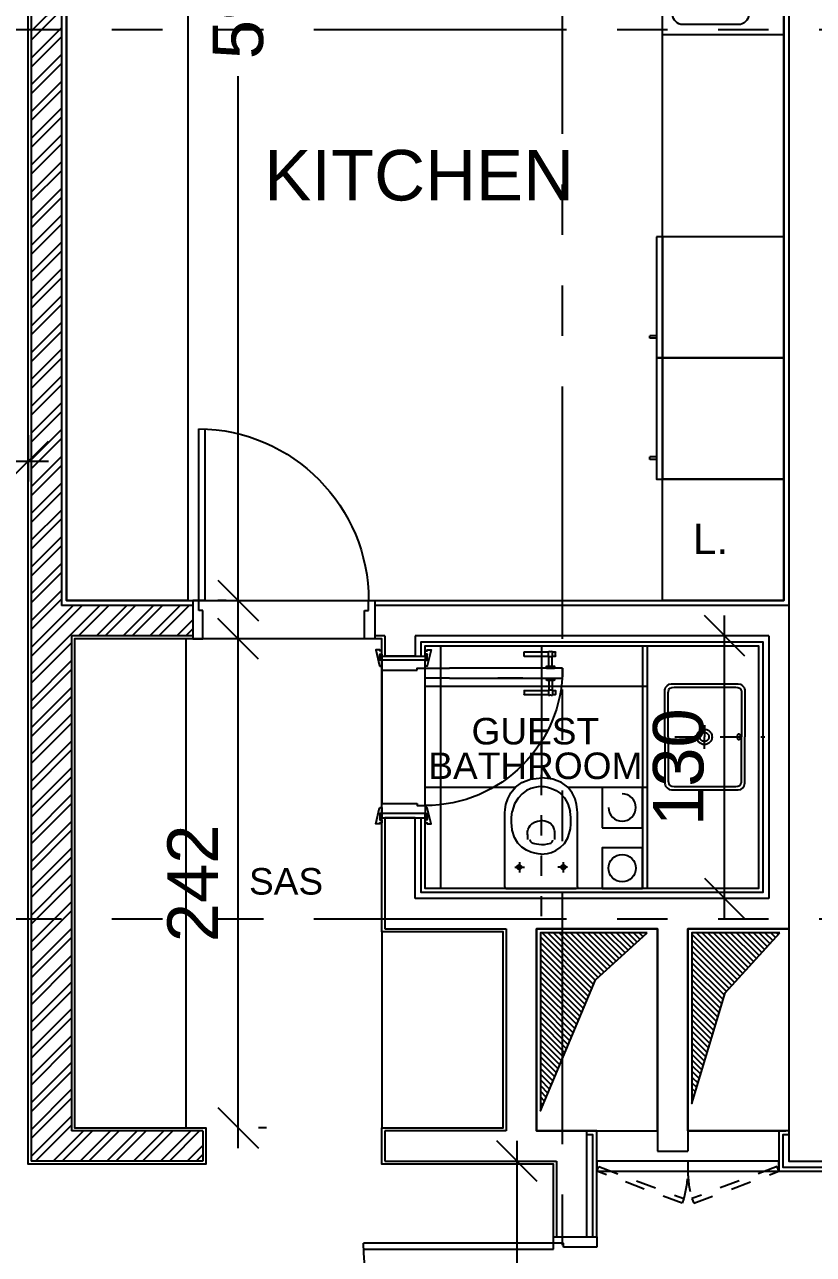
# Model space of a CAD drawing. Extents: x 453.8 to 514, y -2.6 to 70.8.
# Drawn here: x 471.53 to 475.44, y 11.19 to 17.27 of the extents above; entities that cross this region are included whole.
import ezdxf
from ezdxf.enums import TextEntityAlignment as Align

# ---------------------------------------------------------------- set-up
doc = ezdxf.new("R2010")
doc.units = 0
doc.header["$MEASUREMENT"] = 0
doc.header["$PDMODE"] = 35
doc.header["$PDSIZE"] = 0.3
for name, pattern in [('AXIS_100$0$A-AXIS$0$PHANTOM', [2.5, 1.25, -0.25, 0.25, -0.25, 0.25, -0.25]), ('CENTER', [2, 1.25, -0.25, 0.25, -0.25]), ('DASHDOTX2', [50.8, 25.4, -12.7, 0, -12.7]), ('HIDDEN2', [0.1875, 0.125, -0.0625])]:
    doc.linetypes.add(name, pattern=pattern)
doc.layers.get('0').update_dxf_attribs({"linetype": 'CONTINUOUS'})
doc.layers.get('DEFPOINTS').update_dxf_attribs({"linetype": 'CONTINUOUS'})
for name, color, linetype in [('A-ANNO-IDTAG', 7, 'CONTINUOUS'), ('A-AXIS-SANITARY', 10, 'DASHDOTX2'), ('A-closet', 252, 'CONTINUOUS'), ('a-dim', 3, 'CONTINUOUS'), ('A-Door', 1, 'CONTINUOUS'), ('A-DOORS', 1, 'CONTINUOUS'), ('A-FLOR-PFIX', 61, 'CONTINUOUS'), ('A-HATCH-WALL', 8, 'CONTINUOUS'), ('a-kitchen', 95, 'CONTINUOUS'), ('A-MECHANICAL', 255, 'CONTINUOUS'), ('A-NOMENCLATURE', 3, 'CONTINUOUS'), ('A-PLASTER', 8, 'CONTINUOUS'), ('A-PORTE', 1, 'CONTINUOUS'), ('A-PROJ-TIL-BATH', 8, 'CONTINUOUS'), ('A-proj-wood', 5, 'CONTINUOUS'), ('A-PROJECTION', 9, 'CONTINUOUS'), ('A-SANIT', 95, 'CONTINUOUS'), ('A-sect-marble', 1, 'CONTINUOUS'), ('A-SECT-TILE', 12, 'CONTINUOUS'), ('a-shaft', 251, 'CONTINUOUS'), ('a-text-red', 10, 'CONTINUOUS'), ('A-WALL', 4, 'CONTINUOUS'), ('AXIS_100$0$A-AXIS-100', 10, 'AXIS_100$0$A-AXIS$0$PHANTOM'), ('S-9-10TH$0$A-SHAFT 9-10TH', 8, 'CONTINUOUS'), ('S-9-10TH$0$A-STR 9-10TH', 2, 'CONTINUOUS')]:
    doc.layers.add(name, color=color, linetype=linetype)
doc.styles.add('A100-STEXT', font='ARIAL.TTF', dxfattribs={"height": 0.25})
doc.styles.add('BLOCK', font='ARIAL.TTF', dxfattribs={"width": 0.8, "height": 0.25})
doc.dimstyles.new('A100-DIM', dxfattribs={"dimtxt": 0.25, "dimasz": 0.2, "dimexe": 0.1, "dimexo": 0.3, "dimgap": 0.1, "dimtad": 1, "dimlfac": 100, "dimdsep": 46, "dimtxsty": 'A100-STEXT', "dimblk1": 'OBLIQUE', "dimblk2": 'OBLIQUE', "dimsah": 1, "dimcen": -0.05, "dimdle": 0.1, "dimclrd": 15, "dimclre": 15, "dimclrt": 256, "dimadec": 0, "dimazin": 0, "dimtfac": 0.28, "dimtix": 1, "dimtmove": 2, "dimatfit": 3, "dimldrblk": 'OBLIQUE', "dimfxl": 0, "dimtolj": 1, "dimarcsym": 0})
pattern_1 = [(315, (463.73762, -5e-11), (0.014142136, 0.014142136), [])]

# ---------------------------------------------------------------- blocks, each defined once
blk = doc.blocks.new('sink')
at = {"layer": 'a-kitchen'}
for p, q in [((0.325, -0.43), (0.325, -0.565)), ((0.17, -0.5), (0.395, -0.5))]:
    blk.add_line(p, q, dxfattribs=at)
blk.add_lwpolyline([(0.6, -1), (0.6, 0), (0, 0), (0, -1)], close=True, dxfattribs=at)
for points in [[(0.225, -0.05), (0.5, -0.05, -0.414214), (0.55, -0.1), (0.55, -0.3, -0.414214), (0.5, -0.35), (0.225, -0.35, -0.414214), (0.175, -0.3), (0.175, -0.1, -0.414214)], [(0.1342, -0.4799), (0.316, -0.4851, -0.89936), (0.316, -0.5149), (0.1342, -0.5201, -0.70892)], [(0.225, -0.95), (0.5, -0.95, 0.414214), (0.55, -0.9), (0.55, -0.7, 0.414214), (0.5, -0.65), (0.225, -0.65, 0.414214), (0.175, -0.7), (0.175, -0.9, 0.414214)]]:
    blk.add_lwpolyline(points, format="xyb", close=True, dxfattribs=at)
blk.add_lwpolyline([(0.255, -0.5165), (0.255, -0.55, 0.414214), (0.305, -0.6), (0.5, -0.6, 0.414214), (0.55, -0.55), (0.55, -0.45, 0.414214), (0.5, -0.4), (0.305, -0.4, 0.414214), (0.255, -0.45), (0.255, -0.4835, 62.569326)], format="xyb", dxfattribs=at)
for radius, start, end in [(0.03, 211.86593, 148.13407), (0.02, 229.21522, 130.78479)]:
    blk.add_arc((0.325, -0.5), radius, start, end, dxfattribs=at)
blk = doc.blocks.new('frigo')
at = {"layer": 'a-kitchen'}
for p, q in [((-0.6306, 0), (0, 0)), ((-0.6306, -0.6), (-0.6306, 0)), ((-0.6306, -0.6), (-0.6306, 0)), ((-0.5994, 0), (-0.5994, -0.6)), ((-0.5994, 0), (-0.5994, -0.6)), ((-0.6306, -0.0975), (-0.6632, -0.0975)), ((-0.6632, -0.0975), (-0.6632, -0.1102)), ((-0.6306, -0.0975), (-0.6632, -0.0975)), ((-0.6632, -0.0975), (-0.6632, -0.1102)), ((-0.6306, -0.1102), (-0.6632, -0.1102)), ((-0.6306, -0.1102), (-0.6632, -0.1102))]:
    blk.add_line(p, q, dxfattribs=at)
blk.add_lwpolyline([(-0.6306, -0.6), (-0.6306, 0), (0, 0), (0, -0.6)], close=True, dxfattribs=at)
blk = doc.blocks.new('P90E19D')
at = {"layer": 'A-PORTE'}
for p, q in [((0, 0), (0.05, 0)), ((0, -0.19), (0, 0)), ((0.05, 0), (0.05, -0.14)), ((0.9, 0), (0.85, 0)), ((0.85, 0), (0.85, -0.14)), ((0.9, -0.19), (0.9, 0)), ((0.03, -0.14), (0.03, -0.19)), ((0.05, -0.14), (0.03, -0.14)), ((0.85, -0.14), (0.87, -0.14)), ((0.87, -0.14), (0.87, -0.19)), ((0.03, -0.19), (0, -0.19)), ((0.06, -0.19), (0.02, -0.19)), ((0.03, -0.19), (0.03, -1.0399)), ((0.06, -1.0391), (0.06, -0.19)), ((0.87, -0.19), (0.9, -0.19))]:
    blk.add_line(p, q, dxfattribs=at)
blk.add_arc((0.02, -0.19), 0.85, 270.67408, 360, dxfattribs=at)
blk = doc.blocks.new('P100E21.5D')
at = {"layer": 'A-PORTE'}
for p, q in [((0.03, 0.215), (0.03, 1.155)), ((0.06, 1.155), (0.06, 0.215)), ((0.03, 0.215), (0, 0.215)), ((0, 0.215), (0, 0)), ((0.06, 0.215), (0.02, 0.215)), ((0.03, 0.165), (0.03, 0.215)), ((0.97, 0.215), (1, 0.215)), ((0.97, 0.165), (0.97, 0.215)), ((1, 0.215), (1, 0)), ((0.05, 0.165), (0.03, 0.165)), ((0.05, 0), (0.05, 0.165)), ((0.95, 0), (0.95, 0.165)), ((0.95, 0.165), (0.97, 0.165)), ((0, 0), (0.05, 0)), ((1, 0), (0.95, 0))]:
    blk.add_line(p, q, dxfattribs=at)
blk.add_arc((0.03, 0.215), 0.94, 0, 90, dxfattribs=at)
blk = doc.blocks.new('A$C3DEF75EA')
at = {"layer": 'A-DOORS'}
for p, q in [((-0.11, 0.68), (-0.06, 0.68)), ((-0.11, 0.56), (-0.11, 0.68)), ((-0.06, 0.68), (-0.06, 0.56)), ((-0.167, 0.63), (-0.193, 0.63)), ((-0.193, 0.625), (-0.193, 0.63)), ((-0.193, 0.61), (-0.193, 0.615)), ((-0.167, 0.61), (-0.193, 0.61)), ((-0.19, 0.63), (-0.19, 0.6445)), ((-0.19, 0.4905), (-0.19, 0.61)), ((-0.1705, 0.645), (-0.1895, 0.645)), ((-0.17, 0.63), (-0.17, 0.6445)), ((-0.17, 0.4905), (-0.17, 0.61)), ((-0.167, 0.6275), (-0.167, 0.63)), ((-0.12, 0.6275), (-0.167, 0.6275)), ((-0.167, 0.61), (-0.167, 0.6125)), ((-0.12, 0.6125), (-0.167, 0.6125)), ((-0.12, 0.602), (-0.12, 0.638)), ((-0.11, 0.64), (-0.118, 0.64)), ((-0.11, 0.6), (-0.11, 0.64)), ((-0.06, 0.64), (-0.052, 0.64)), ((-0.06, 0.6), (-0.06, 0.64)), ((-0.05, 0.602), (-0.05, 0.638)), ((-0.05, 0.6275), (-0.003, 0.6275)), ((-0.05, 0.6125), (-0.003, 0.6125)), ((-0.003, 0.63), (0.023, 0.63)), ((-0.003, 0.6275), (-0.003, 0.63)), ((-0.003, 0.61), (-0.003, 0.6125)), ((-0.003, 0.61), (0.023, 0.61)), ((0, 0.63), (0, 0.6445)), ((0, 0.4905), (0, 0.61)), ((0.0005, 0.645), (0.0195, 0.645)), ((0.02, 0.63), (0.02, 0.6445)), ((0.02, 0.4905), (0.02, 0.61)), ((0.023, 0.625), (0.023, 0.63)), ((0.023, 0.61), (0.023, 0.615)), ((-0.11, 0.6), (-0.118, 0.6)), ((-0.11, 0.12), (-0.11, 0.56)), ((-0.06, 0.6), (-0.052, 0.6)), ((-0.06, 0.56), (-0.06, 0.12)), ((-0.1705, 0.49), (-0.1895, 0.49)), ((0.0005, 0.49), (0.0195, 0.49)), ((-0.11, 0.483), (-0.11, 0.36)), ((-0.06, 0.483), (-0.06, 0.36)), ((-0.11, 0.12), (-0.11, 0)), ((-0.06, 0), (-0.06, 0.12)), ((-0.809, 0), (-0.781, 0.009)), ((-0.809, 0.009), (-0.781, 0)), ((0.009, 0), (-0.019, 0.009)), ((0.009, 0.009), (-0.019, 0)), ((-0.11, 0), (-0.06, 0)), ((-0.809, -0.215), (-0.781, -0.224)), ((-0.809, -0.224), (-0.781, -0.215)), ((0.009, -0.215), (-0.019, -0.224)), ((0.009, -0.224), (-0.019, -0.215))]:
    blk.add_line(p, q, dxfattribs=at)
at = {"layer": 'A-DOORS', "color": 8}
for p, q in [((-0.74, 0), (-0.06, 0)), ((-0.07, -0.215), (-0.73, -0.215))]:
    blk.add_line(p, q, dxfattribs=at)
at = {"layer": 'A-DOORS'}
for points in [[(-0.81, 0), (-0.825, 0), (-0.825, 0.01), (-0.83, 0.01), (-0.83, 0.03), (-0.7518, 0.0104, -0.381769), (-0.75, 0.0084), (-0.75, 0), (-0.78, 0), (-0.78, 0.01), (-0.81, 0.01), (-0.81, 0)], [(0.01, 0), (0.025, 0), (0.025, 0.01), (0.03, 0.01), (0.03, 0.03), (-0.0482, 0.0104, 0.381769), (-0.05, 0.0084), (-0.05, 0), (-0.02, 0), (-0.02, 0.01), (0.01, 0.01), (0.01, 0)], [(-0.81, -0.215), (-0.825, -0.215), (-0.825, -0.225), (-0.83, -0.225), (-0.83, -0.245), (-0.7518, -0.2254, 0.381769), (-0.75, -0.2234), (-0.75, -0.215), (-0.78, -0.215), (-0.78, -0.225), (-0.81, -0.225), (-0.81, -0.215)], [(0.01, -0.215), (0.025, -0.215), (0.025, -0.225), (0.03, -0.225), (0.03, -0.245), (-0.0482, -0.2254, -0.381769), (-0.05, -0.2234), (-0.05, -0.215), (-0.02, -0.215), (-0.02, -0.225), (0.01, -0.225), (0.01, -0.215)]]:
    blk.add_lwpolyline(points, format="xyb", dxfattribs=at)
for points in [[(-0.809, 0), (-0.781, 0), (-0.781, 0.009), (-0.809, 0.009)], [(0.009, 0), (-0.019, 0), (-0.019, 0.009), (0.009, 0.009)], [(-0.809, -0.215), (-0.781, -0.215), (-0.781, -0.224), (-0.809, -0.224)], [(0.009, -0.215), (-0.019, -0.215), (-0.019, -0.224), (0.009, -0.224)]]:
    blk.add_lwpolyline(points, close=True, dxfattribs=at)
for points in [[(-0.8, -0.215), (-0.8, 0), (-0.78, 0), (-0.78, -0.215), (-0.8, -0.215)], [(-0.73, -0.04), (-0.74, -0.04), (-0.74, 0), (-0.78, 0)], [(-0.78, 0), (-0.78, -0.215), (-0.73, -0.215), (-0.73, -0.04)], [(0, -0.215), (0, 0), (-0.02, 0), (-0.02, -0.215), (0, -0.215)], [(-0.07, -0.04), (-0.06, -0.04), (-0.06, 0), (-0.02, 0)], [(-0.02, 0), (-0.02, -0.215), (-0.07, -0.215), (-0.07, -0.04)]]:
    blk.add_lwpolyline(points, dxfattribs=at)
blk.add_arc((-0.0597, -0.0003), 0.6803, 90.02544, 179.97456, dxfattribs=at)
for centre, major_axis, start_param, end_param in [((-0.2006, 0.62), (0.00642, 0.00642), 4.914874, 6.080701), ((-0.1895, 0.6445), (-0.000354, 0.000354), -0.785398, 0.785398), ((-0.1705, 0.6445), (0.000354, 0.000354), 5.497787, 7.068583), ((-0.149, 0.62), (0.0138, 0.0138), 1.961403, 2.750986), ((-0.118, 0.638), (-0.00141, 0.00141), -0.785398, 0.785398), ((-0.052, 0.638), (0.00141, 0.00141), 5.497787, 7.068583), ((-0.021, 0.62), (0.0138, 0.0138), 5.102996, 5.892578), ((0.0005, 0.6445), (-0.000354, 0.000354), -0.785398, 0.785398), ((0.0195, 0.6445), (0.000354, 0.000354), 5.497787, 7.068583), ((0.0306, 0.62), (0.00642, 0.00642), 1.773281, 2.939108), ((-0.118, 0.602), (0.00141, 0.00141), 2.356194, 3.926991), ((-0.052, 0.602), (-0.00141, 0.00141), 2.356194, 3.926991), ((-0.1895, 0.4905), (0.000354, 0.000354), 2.356194, 3.926991), ((-0.1705, 0.4905), (-0.000354, 0.000354), 2.356194, 3.926991), ((0.0005, 0.4905), (0.000354, 0.000354), 2.356194, 3.926991), ((0.0195, 0.4905), (-0.000354, 0.000354), 2.356194, 3.926991)]:
    blk.add_ellipse(centre, major_axis=major_axis, ratio=1, start_param=start_param, end_param=end_param, dxfattribs=at)
blk = doc.blocks.new('A$C4412624D')
for points in [[(-363.316505, 205.931824, 0), (-369.377186, 205.812927, 0), (-385.619804, 204.401184, 0), (-409.135235, 200.113983, 0), (-437.014357, 191.368836, 0), (-466.348038, 176.583069, 0), (-494.227158, 154.174194, 0), (-517.742592, 122.559601, 0), (-533.985207, 80.156738, 0), (-540.045876, 25.382996, 0)], [(-7.305237, 205.931824, 0), (-19.51413, 205.931824, 0), (-52.233948, 205.931824, 0), (-99.604431, 205.931824, 0), (-155.76532, 205.931824, 0), (-214.856354, 205.931793, 0), (-271.017242, 205.931793, 0), (-318.387726, 205.931793, 0), (-351.107536, 205.931763, 0), (-363.316406, 205.931763, 0)], [(-7.305237, 205.931824, 0), (-7.054718, 205.891724, 0), (-6.383331, 205.746399, 0), (-5.411285, 205.458283, 0), (-4.258881, 204.989777, 0), (-3.046356, 204.303314, 0), (-1.893951, 203.361298, 0), (-0.921936, 202.126221, 0), (-0.250519, 200.560455, 0), (0, 198.626465, 0)], [(-0.000031, 198.626618, 0), (-0.000031, 186.942688, 0), (-0.000031, 155.629791, 0), (-0.000031, 110.296204, 0), (-0.000031, 56.550171, 0), (0, 0, 0), (0, -53.746025, 0), (0, -99.079628, 0), (0.000031, -130.392528, 0), (0.000031, -142.076446, 0)], [(-497.934326, 27.701111, 0), (-497.803253, 31.697464, 0), (-496.723526, 42.562134, 0), (-493.665352, 58.608521, 0), (-487.598946, 78.150055, 0), (-477.494526, 99.500153, 0), (-462.322313, 120.972229, 0), (-441.052518, 140.879669, 0), (-412.655359, 157.53595, 0), (-376.101051, 169.254425, 0)], [(-283.871368, 169.254578, 0), (-285.531082, 169.495087, 0), (-290.24971, 170.096344, 0), (-297.636414, 170.87796, 0), (-307.300392, 171.659577, 0), (-318.850838, 172.260834, 0), (-331.896935, 172.501343, 0), (-346.047874, 172.200714, 0), (-360.912849, 171.17862, 0), (-376.101044, 169.254608, 0)], [(-167.899292, 27.713638, 0), (-167.94632, 31.783478, 0), (-168.779755, 42.831787, 0), (-171.43811, 59.116745, 0), (-176.960022, 78.896546, 0), (-186.383972, 100.429382, 0), (-200.748535, 121.973389, 0), (-221.092255, 141.786835, 0), (-248.453674, 158.127808, 0), (-283.871368, 169.254547, 0)], [(-128.633087, 134.554077, 0), (-126.879395, 134.554077, 0), (-122.179504, 134.554077, 0), (-115.375183, 134.554077, 0), (-107.308197, 134.554077, 0), (-98.820343, 134.554108, 0), (-90.753357, 134.554108, 0), (-83.949036, 134.554108, 0), (-79.249146, 134.554138, 0), (-77.495453, 134.554138, 0)], [(-93.019531, 135.467438, 0), (-93.196075, 137.437134, 0), (-93.705109, 139.291046, 0), (-94.515656, 140.998169, 0), (-95.596771, 142.527588, 0), (-96.917511, 143.848328, 0), (-98.446899, 144.929444, 0), (-100.154022, 145.740021, 0), (-102.007935, 146.249054, 0), (-103.977631, 146.425629, 0), (-103.977631, 146.425537, 0), (-105.947327, 146.248993, 0), (-107.801239, 145.73996, 0), (-109.508362, 144.929413, 0), (-111.03775, 143.848328, 0), (-112.358459, 142.527588, 0), (-113.439575, 140.99823, 0), (-114.250092, 139.291107, 0), (-114.759094, 137.437256, 0), (-114.935638, 135.46759, 0), (-114.93573, 135.467438, 0), (-114.759186, 133.497742, 0), (-114.250153, 131.643829, 0), (-113.439606, 129.936707, 0), (-112.35849, 128.407288, 0), (-111.03775, 127.086548, 0), (-109.508362, 126.005432, 0), (-107.801239, 125.194855, 0), (-105.947327, 124.685822, 0), (-103.977631, 124.509247, 0), (-103.977631, 124.509339, 0), (-102.007935, 124.685883, 0), (-100.154022, 125.194916, 0), (-98.446899, 126.005463, 0), (-96.917511, 127.086548, 0), (-95.596802, 128.407288, 0), (-94.515686, 129.936646, 0), (-93.70517, 131.643768, 0), (-93.196167, 133.49762, 0), (-93.019623, 135.467285, 0)], [(-103.977631, 156.470307, 0), (-103.977631, 154.841889, 0), (-103.977631, 150.477722, 0), (-103.977631, 144.159454, 0), (-103.977631, 136.668732, 0), (-103.977661, 128.787171, 0), (-103.977661, 121.296448, 0), (-103.977661, 114.97818, 0), (-103.977692, 110.614014, 0), (-103.977692, 108.985626, 0)], [(-239.127029, 93.496338, 0), (-244.453003, 93.570557, 0), (-249.945557, 93.674713, 0), (-255.392944, 93.798554, 0), (-260.583328, 93.931671, 0), (-265.304947, 94.063751, 0), (-269.345993, 94.184479, 0), (-272.494675, 94.283508, 0), (-274.5392, 94.350495, 0), (-275.267776, 94.375122, 0), (-275.267746, 94.375122, 0), (-277.177994, 94.160919, 0), (-282.297455, 93.202637, 0), (-289.709213, 91.026795, 0), (-298.496338, 87.159912, 0), (-307.741928, 81.128479, 0), (-316.529068, 72.45903, 0), (-323.940826, 60.67807, 0), (-329.060295, 45.312103, 0), (-330.970551, 25.887634, 0)], [(-222.988953, 73.828949, 0), (-223.338638, 74.133179, 0), (-224.304276, 74.948532, 0), (-225.760712, 76.128952, 0), (-227.582809, 77.528443, 0), (-229.645447, 79.000946, 0), (-231.823486, 80.400421, 0), (-233.99176, 81.580872, 0), (-236.025146, 82.39621, 0), (-237.798523, 82.70047, 0)], [(-222.988953, 73.828949, 0), (-222.415253, 72.286972, 0), (-220.969742, 67.851441, 0), (-219.065781, 60.807938, 0), (-217.11673, 51.442078, 0), (-215.53595, 40.039414, 0), (-214.736816, 26.885574, 0), (-215.132675, 12.266113, 0), (-217.136887, -3.533356, 0), (-221.162842, -20.227234, 0)], [(-363.316505, -149.381658, 0), (-369.377186, -149.461094, 0), (-385.619804, -148.580885, 0), (-409.135235, -145.063267, 0), (-437.014357, -137.230472, 0), (-466.348038, -123.404728, 0), (-494.227158, -101.908272, 0), (-517.742592, -71.063339, 0), (-533.985207, -29.192154, 0), (-540.045876, 25.383057, 0)], [(-497.934326, 27.701111, 0), (-497.877174, 23.658875, 0), (-496.982231, 12.679642, 0), (-494.164284, -3.515335, 0), (-488.338104, -23.204819, 0), (-478.41848, -44.667587, 0), (-463.320183, -66.182388, 0), (-441.957998, -86.028, 0), (-413.246702, -102.483177, 0), (-376.101074, -113.826691, 0)], [(-239.127029, -38.068466, 0), (-244.453003, -38.14267, 0), (-249.945557, -38.246841, 0), (-255.392944, -38.370651, 0), (-260.583328, -38.503769, 0), (-265.304947, -38.635849, 0), (-269.345993, -38.756561, 0), (-272.494675, -38.855591, 0), (-274.5392, -38.922577, 0), (-275.267776, -38.947189, 0), (-275.267746, -38.947235, 0), (-277.177994, -38.733047, 0), (-282.297455, -37.774811, 0), (-289.709213, -35.599045, 0), (-298.496338, -31.732208, 0), (-307.741928, -25.700821, 0), (-316.529068, -17.031387, 0), (-323.940826, -5.250381, 0), (-329.060295, 10.115692, 0), (-330.970551, 29.540344, 0)], [(-167.899292, 27.713638, 0), (-167.835449, 23.744888, 0), (-168.391693, 12.949295, 0), (-170.689728, -3.00711, 0), (-175.851273, -22.458359, 0), (-184.998032, -43.738403, 0), (-199.251709, -65.181274, 0), (-219.733994, -85.120949, 0), (-247.56662, -101.891426, 0), (-283.871277, -113.826691, 0)], [(-221.162796, -20.227218, 0), (-221.512482, -20.531448, 0), (-222.478119, -21.346786, 0), (-223.934555, -22.527222, 0), (-225.756668, -23.926681, 0), (-227.819305, -25.39917, 0), (-229.99733, -26.79863, 0), (-232.165619, -27.97905, 0), (-234.19902, -28.794388, 0), (-235.972382, -29.098617, 0)], [(-103.977631, -101.042419, 0), (-103.977631, -99.414001, 0), (-103.977631, -95.049827, 0), (-103.977631, -88.731552, 0), (-103.977631, -81.240814, 0), (-103.977661, -73.359253, 0), (-103.977661, -65.868515, 0), (-103.977661, -59.550239, 0), (-103.977692, -55.186066, 0), (-103.977692, -53.557648, 0)], [(-283.871368, -113.826683, 0), (-285.531082, -114.067184, 0), (-290.24971, -114.668434, 0), (-297.636414, -115.450065, 0), (-307.300392, -116.231693, 0), (-318.850838, -116.832943, 0), (-331.896935, -117.073444, 0), (-346.047874, -116.772819, 0), (-360.912849, -115.750694, 0), (-376.101044, -113.826691, 0)], [(-128.633087, -79.126785, 0), (-126.879395, -79.126785, 0), (-122.179504, -79.126785, 0), (-115.375183, -79.126785, 0), (-107.308197, -79.126793, 0), (-98.820343, -79.126793, 0), (-90.753357, -79.1268, 0), (-83.949036, -79.1268, 0), (-79.249146, -79.126808, 0), (-77.495453, -79.126816, 0)], [(-93.019531, -80.039558, 0), (-93.196075, -78.069855, 0), (-93.705109, -76.215965, 0), (-94.515656, -74.508842, 0), (-95.596771, -72.979439, 0), (-96.917511, -71.658707, 0), (-98.446899, -70.577591, 0), (-100.154022, -69.767044, 0), (-102.007935, -69.258026, 0), (-103.977631, -69.081474, 0), (-103.977631, -69.081459, 0), (-105.947327, -69.258011, 0), (-107.801239, -69.767036, 0), (-109.508362, -70.577583, 0), (-111.03775, -71.658699, 0), (-112.358459, -72.979431, 0), (-113.439575, -74.508835, 0), (-114.250092, -76.21595, 0), (-114.759094, -78.069839, 0), (-114.935638, -80.039543, 0), (-114.93573, -80.039558, 0), (-114.759186, -82.009262, 0), (-114.250153, -83.863159, 0), (-113.439606, -85.570282, 0), (-112.35849, -87.099686, 0), (-111.03775, -88.420425, 0), (-109.508362, -89.501541, 0), (-107.801239, -90.312088, 0), (-105.947327, -90.821113, 0), (-103.977631, -90.997673, 0), (-103.977631, -90.997658, 0), (-102.007935, -90.821106, 0), (-100.154022, -90.31208, 0), (-98.446899, -89.501533, 0), (-96.917511, -88.420418, 0), (-95.596802, -87.099678, 0), (-94.515686, -85.570274, 0), (-93.70517, -83.863144, 0), (-93.196167, -82.009254, 0), (-93.019623, -80.039543, 0)], [(-7.305237, -149.381658, 0), (-19.51413, -149.381658, 0), (-52.233948, -149.381658, 0), (-99.604431, -149.381658, 0), (-155.76532, -149.381658, 0), (-214.856354, -149.38166, 0), (-271.017242, -149.38166, 0), (-318.387726, -149.38166, 0), (-351.107536, -149.381662, 0), (-363.316406, -149.381662, 0)], [(-7.305237, -149.381658, 0), (-7.054718, -149.341568, 0), (-6.383331, -149.196247, 0), (-5.411285, -148.908123, 0), (-4.258881, -148.439623, 0), (-3.046356, -147.753174, 0), (-1.893951, -146.811207, 0), (-0.921936, -145.576141, 0), (-0.250519, -144.010414, 0), (0, -142.076446, 0)]]:
    blk.add_polyline3d(points)
at = {"layer": 'A-AXIS-SANITARY', "linetype": 'CENTER', "ltscale": 0.1}
blk.add_line((136.288241, 26.88557), (-721.794139, 26.885582), dxfattribs=at)
blk = doc.blocks.new('A$C6D442EC4')
at = {"layer": 'A-AXIS-SANITARY', "linetype": 'CENTER', "ltscale": 0.1}
blk.add_line((-0.0027, 0.3461), (-0.0027, -0.0992), dxfattribs=at)
at = {"layer": 'A-FLOR-PFIX', "ltscale": 0.5}
for points in [[(-0.0025, 0.3948), (-0.0051, 0.3948), (-0.0125, 0.3948), (-0.0239, 0.3948), (-0.0388, 0.3948), (-0.0564, 0.3948), (-0.076, 0.3948), (-0.1187, 0.3948), (-0.1614, 0.3948), (-0.181, 0.3948), (-0.1986, 0.3948), (-0.2135, 0.3948), (-0.225, 0.3948), (-0.2323, 0.3948), (-0.235, 0.3948), (-0.2405, 0.394), (-0.246, 0.3919), (-0.2556, 0.3842), (-0.2625, 0.3736), (-0.2651, 0.362), (-0.2651, 0.361), (-0.2651, 0.3583), (-0.2651, 0.3538), (-0.2651, 0.3478), (-0.2651, 0.3316), (-0.2651, 0.3105), (-0.2651, 0.2855), (-0.2651, 0.2577), (-0.2651, 0.1972), (-0.2651, 0.1367), (-0.2651, 0.1088), (-0.2651, 0.0839), (-0.2651, 0.0628), (-0.2651, 0.0466), (-0.2651, 0.0405), (-0.2651, 0.0361), (-0.2651, 0.0333), (-0.2651, 0.0324), (-0.2626, 0.0199), (-0.2557, 0.0096), (-0.2448, 0.0026), (-0.2379, 0.0007), (-0.2303, 0), (-0.2278, 0), (-0.2205, 0), (-0.2093, 0), (-0.1947, 0), (-0.1775, 0), (-0.1582, 0), (-0.1164, 0), (-0.0746, 0), (-0.0553, 0), (-0.0381, 0), (-0.0235, 0), (-0.0123, 0), (-0.005, 0), (-0.0025, 0)], [(-0.0025, 0.3784), (-0.0049, 0.3784), (-0.0118, 0.3784), (-0.0226, 0.3784), (-0.0366, 0.3784), (-0.0531, 0.3784), (-0.0715, 0.3784), (-0.1116, 0.3784), (-0.1517, 0.3784), (-0.1701, 0.3784), (-0.1867, 0.3784), (-0.2006, 0.3784), (-0.2114, 0.3784), (-0.2183, 0.3784), (-0.2208, 0.3784), (-0.2288, 0.3778), (-0.2351, 0.3761), (-0.2399, 0.3735), (-0.2434, 0.37), (-0.2472, 0.361), (-0.2481, 0.3502), (-0.2481, 0.3493), (-0.2481, 0.3468), (-0.2481, 0.3427), (-0.2481, 0.3371), (-0.2481, 0.322), (-0.2481, 0.3025), (-0.2481, 0.2793), (-0.2481, 0.2535), (-0.2481, 0.1974), (-0.2481, 0.1413), (-0.2481, 0.1155), (-0.2481, 0.0924), (-0.2481, 0.0728), (-0.2481, 0.0577), (-0.2481, 0.0522), (-0.2481, 0.048), (-0.2481, 0.0455), (-0.2481, 0.0446), (-0.2472, 0.0339), (-0.2434, 0.0249), (-0.2399, 0.0214), (-0.2351, 0.0187), (-0.2288, 0.017), (-0.2208, 0.0164), (-0.2183, 0.0164), (-0.2114, 0.0164), (-0.2006, 0.0164), (-0.1867, 0.0164), (-0.1701, 0.0164), (-0.1517, 0.0164), (-0.1116, 0.0164), (-0.0715, 0.0164), (-0.0531, 0.0164), (-0.0366, 0.0164), (-0.0226, 0.0164), (-0.0118, 0.0164), (-0.0049, 0.0164), (-0.0025, 0.0164)], [(-0.0026, 0.3948), (0, 0.3948), (0.0074, 0.3948), (0.0188, 0.3948), (0.0337, 0.3948), (0.0513, 0.3948), (0.0709, 0.3948), (0.1136, 0.3948), (0.1563, 0.3948), (0.176, 0.3948), (0.1936, 0.3948), (0.2084, 0.3948), (0.2199, 0.3948), (0.2273, 0.3948), (0.2299, 0.3948), (0.2355, 0.394), (0.2409, 0.3919), (0.2506, 0.3842), (0.2574, 0.3736), (0.26, 0.362), (0.26, 0.361), (0.26, 0.3583), (0.26, 0.3538), (0.26, 0.3478), (0.26, 0.3316), (0.26, 0.3105), (0.26, 0.2856), (0.26, 0.2578), (0.26, 0.1974), (0.26, 0.137), (0.26, 0.1092), (0.26, 0.0843), (0.26, 0.0632), (0.26, 0.047), (0.26, 0.041), (0.26, 0.0366), (0.26, 0.0338), (0.26, 0.0329), (0.2574, 0.0212), (0.2506, 0.0106), (0.2409, 0.003), (0.2355, 0.0008), (0.2299, 0), (0.2273, 0), (0.2199, 0), (0.2084, 0), (0.1936, 0), (0.176, 0), (0.1563, 0), (0.1136, 0), (0.0709, 0), (0.0513, 0), (0.0337, 0), (0.0188, 0), (0.0074, 0), (0, 0), (-0.0026, 0)], [(-0.0026, 0.3784), (-0.0002, 0.3784), (0.0068, 0.3784), (0.0175, 0.3784), (0.0315, 0.3784), (0.048, 0.3784), (0.0665, 0.3784), (0.1065, 0.3784), (0.1466, 0.3784), (0.1651, 0.3784), (0.1816, 0.3784), (0.1955, 0.3784), (0.2063, 0.3784), (0.2132, 0.3784), (0.2157, 0.3784), (0.2237, 0.3778), (0.23, 0.3761), (0.2348, 0.3735), (0.2383, 0.37), (0.2421, 0.361), (0.243, 0.3502), (0.243, 0.3493), (0.243, 0.3468), (0.243, 0.3427), (0.243, 0.3371), (0.243, 0.322), (0.243, 0.3025), (0.243, 0.2793), (0.243, 0.2535), (0.243, 0.1974), (0.243, 0.1413), (0.243, 0.1155), (0.243, 0.0924), (0.243, 0.0728), (0.243, 0.0577), (0.243, 0.0522), (0.243, 0.048), (0.243, 0.0455), (0.243, 0.0446), (0.2421, 0.0339), (0.2383, 0.0249), (0.2348, 0.0214), (0.23, 0.0187), (0.2237, 0.017), (0.2157, 0.0164), (0.2132, 0.0164), (0.2063, 0.0164), (0.1955, 0.0164), (0.1816, 0.0164), (0.1651, 0.0164), (0.1466, 0.0164), (0.1065, 0.0164), (0.0665, 0.0164), (0.048, 0.0164), (0.0315, 0.0164), (0.0175, 0.0164), (0.0068, 0.0164), (-0.0002, 0.0164), (-0.0026, 0.0164)], [(-0.0408, 0.1997), (-0.0406, 0.2035), (-0.04, 0.2073), (-0.0391, 0.2109), (-0.0378, 0.2144), (-0.0362, 0.2176), (-0.0343, 0.2208), (-0.0322, 0.2237), (-0.0297, 0.2263), (-0.0271, 0.2288), (-0.0242, 0.2309), (-0.021, 0.2328), (-0.0177, 0.2344), (-0.0143, 0.2357), (-0.0107, 0.2366), (-0.0069, 0.2372), (-0.0031, 0.2374), (0.0008, 0.2372), (0.0045, 0.2366), (0.0081, 0.2357), (0.0116, 0.2344), (0.0149, 0.2328), (0.018, 0.2309), (0.0209, 0.2288), (0.0236, 0.2263), (0.026, 0.2237), (0.0282, 0.2208), (0.0301, 0.2176), (0.0317, 0.2144), (0.0329, 0.2109), (0.0339, 0.2073), (0.0344, 0.2035), (0.0346, 0.1997), (0.0344, 0.1958), (0.0339, 0.1921), (0.0329, 0.1885), (0.0317, 0.185), (0.0301, 0.1817), (0.0282, 0.1786), (0.026, 0.1757), (0.0236, 0.173), (0.0209, 0.1706), (0.018, 0.1684), (0.0149, 0.1665), (0.0116, 0.1649), (0.0081, 0.1637), (0.0045, 0.1627), (0.0008, 0.1622), (-0.0031, 0.162), (-0.0069, 0.1622), (-0.0107, 0.1627), (-0.0143, 0.1637), (-0.0177, 0.1649), (-0.021, 0.1665), (-0.0242, 0.1684), (-0.0271, 0.1706), (-0.0297, 0.173), (-0.0322, 0.1757), (-0.0343, 0.1786), (-0.0362, 0.1817), (-0.0378, 0.185), (-0.0391, 0.1885), (-0.04, 0.1921), (-0.0406, 0.1958), (-0.0408, 0.1997), (-0.0408, 0.1997)], [(-0.0257, 0.1997), (-0.0256, 0.202), (-0.0252, 0.2042), (-0.0247, 0.2064), (-0.0239, 0.2085), (-0.023, 0.2105), (-0.0218, 0.2123), (-0.0205, 0.2141), (-0.0191, 0.2157), (-0.0175, 0.2171), (-0.0157, 0.2184), (-0.0139, 0.2196), (-0.0119, 0.2205), (-0.0098, 0.2213), (-0.0076, 0.2218), (-0.0054, 0.2222), (-0.0031, 0.2223), (-0.0008, 0.2222), (0.0015, 0.2218), (0.0037, 0.2213), (0.0057, 0.2205), (0.0077, 0.2196), (0.0096, 0.2184), (0.0113, 0.2171), (0.0129, 0.2157), (0.0144, 0.2141), (0.0157, 0.2123), (0.0168, 0.2105), (0.0178, 0.2085), (0.0185, 0.2064), (0.0191, 0.2042), (0.0194, 0.202), (0.0196, 0.1997), (0.0194, 0.1974), (0.0191, 0.1951), (0.0185, 0.1929), (0.0178, 0.1909), (0.0168, 0.1889), (0.0157, 0.187), (0.0144, 0.1853), (0.0129, 0.1837), (0.0113, 0.1822), (0.0096, 0.1809), (0.0077, 0.1798), (0.0057, 0.1788), (0.0037, 0.1781), (0.0015, 0.1775), (-0.0008, 0.1772), (-0.0031, 0.1771), (-0.0054, 0.1772), (-0.0076, 0.1775), (-0.0098, 0.1781), (-0.0119, 0.1788), (-0.0139, 0.1798), (-0.0157, 0.1809), (-0.0175, 0.1822), (-0.0191, 0.1837), (-0.0205, 0.1853), (-0.0218, 0.187), (-0.023, 0.1889), (-0.0239, 0.1909), (-0.0247, 0.1929), (-0.0252, 0.1951), (-0.0256, 0.1974), (-0.0257, 0.1997), (-0.0257, 0.1997)], [(-0.0176, 0.0295), (-0.0176, 0.0302), (-0.0173, 0.0308), (-0.017, 0.0315), (-0.0165, 0.0321), (-0.0158, 0.0326), (-0.0151, 0.0332), (-0.0142, 0.0337), (-0.0132, 0.0341), (-0.011, 0.0349), (-0.0084, 0.0355), (-0.0056, 0.0359), (-0.0026, 0.036), (0.0004, 0.0359), (0.0033, 0.0355), (0.0058, 0.0349), (0.0081, 0.0341), (0.009, 0.0337), (0.0099, 0.0332), (0.0107, 0.0326), (0.0113, 0.0321), (0.0118, 0.0315), (0.0122, 0.0308), (0.0124, 0.0302), (0.0125, 0.0295), (0.0124, 0.0288), (0.0122, 0.0282), (0.0118, 0.0276), (0.0113, 0.027), (0.0107, 0.0264), (0.0099, 0.0258), (0.009, 0.0253), (0.0081, 0.0249), (0.0058, 0.0241), (0.0033, 0.0235), (0.0004, 0.0231), (-0.0026, 0.023), (-0.0056, 0.0231), (-0.0084, 0.0235), (-0.011, 0.0241), (-0.0132, 0.0249), (-0.0142, 0.0253), (-0.0151, 0.0258), (-0.0158, 0.0264), (-0.0165, 0.027), (-0.017, 0.0276), (-0.0173, 0.0282), (-0.0176, 0.0288), (-0.0176, 0.0295), (-0.0176, 0.0295)]]:
    blk.add_lwpolyline(points, dxfattribs=at)
at = {"layer": 'A-SANIT', "ltscale": 0.5}
for points in [[(-0.0614, 0.1997), (-0.0031, 0.1997)], [(0.0553, 0.1997), (-0.0031, 0.1997)]]:
    blk.add_lwpolyline(points, dxfattribs=at)
blk = doc.blocks.new('A$C3B044ACB')
blk.add_lwpolyline([(-0.1, -0.1), (0.1, -0.1), (0.1, 0.1), (-0.1, 0.1)], close=True)
blk.add_circle((0, 0), 0.0676)
blk = doc.blocks.new('A$C767F1EFC')
blk.add_lwpolyline([(-0.2, -0.2), (0, -0.2), (0, 0), (-0.2, 0)], close=True)
blk.add_arc((-0.1, -0.1), 0.0676, 180, 90)
blk = doc.blocks.new('_OBLIQUE')
at = {"color": 0, "linetype": 'ByBlock'}
blk.add_line((-0.5, -0.5), (0.5, 0.5), dxfattribs=at)
blk = doc.blocks.new('*D57')
at = {"layer": 'a-dim', "color": 15, "lineweight": -2}
for p, q in [((472.5905, 11.715), (472.5905, 14.335)), ((472.731, 14.235), (472.6905, 14.235)), ((472.731, 11.815), (472.6905, 11.815))]:
    blk.add_line(p, q, dxfattribs=at)
at = {"layer": 'DEFPOINTS', "color": 0}
for p in [(472.431, 14.235), (472.5905, 14.235), (472.431, 11.815)]:
    blk.add_point(p, dxfattribs=at)
at = {"layer": 'a-dim', "color": 15, "lineweight": -2, "xscale": 0.2, "yscale": 0.2, "zscale": 0.2}
for p, rotation in [((472.5905, 14.235), 90), ((472.5905, 11.815), 270)]:
    blk.add_blockref('_OBLIQUE', p, dxfattribs=dict(at, rotation=rotation))
at = {"layer": 'a-dim', "insert": (472.365, 13.025), "char_height": 0.25, "attachment_point": 5, "rotation": 90, "style": 'A100-STEXT'}
blk.add_mtext('\\A1;242', dxfattribs=at)
blk = doc.blocks.new('*D58')
at = {"layer": 'a-dim', "color": 15, "lineweight": -2}
for p, q in [((472.5905, 20.465), (472.5905, 17.7707)), ((472.531, 20.365), (472.4905, 20.365)), ((472.5905, 14.325), (472.5905, 17.0193)), ((472.531, 14.425), (472.4905, 14.425))]:
    blk.add_line(p, q, dxfattribs=at)
at = {"layer": 'DEFPOINTS', "color": 0}
for p in [(472.5905, 20.365), (472.831, 20.365), (472.831, 14.425)]:
    blk.add_point(p, dxfattribs=at)
at = {"layer": 'a-dim', "color": 15, "lineweight": -2, "xscale": 0.2, "yscale": 0.2, "zscale": 0.2}
for p, rotation in [((472.5905, 20.365), 90), ((472.5905, 14.425), 270)]:
    blk.add_blockref('_OBLIQUE', p, dxfattribs=dict(at, rotation=rotation))
at = {"layer": 'a-dim', "insert": (472.5905, 17.395), "char_height": 0.25, "attachment_point": 5, "rotation": 90, "style": 'A100-STEXT'}
blk.add_mtext('\\A1;594', dxfattribs=at)
blk = doc.blocks.new('*D59')
at = {"layer": 'a-dim', "color": 15, "lineweight": -2}
for p, q in [((473.9701, 11.75), (473.9701, 9.7)), ((473.616, 11.65), (474.0701, 11.65)), ((473.616, 9.8), (474.0701, 9.8))]:
    blk.add_line(p, q, dxfattribs=at)
at = {"layer": 'DEFPOINTS', "color": 0}
for p in [(473.316, 11.65), (473.316, 9.8), (473.9701, 9.8)]:
    blk.add_point(p, dxfattribs=at)
at = {"layer": 'a-dim', "color": 15, "lineweight": -2, "xscale": 0.2, "yscale": 0.2, "zscale": 0.2}
for p, rotation in [((473.9701, 11.65), 90), ((473.9701, 9.8), 270)]:
    blk.add_blockref('_OBLIQUE', p, dxfattribs=dict(at, rotation=rotation))
at = {"layer": 'a-dim', "insert": (473.7425, 10.725), "char_height": 0.25, "attachment_point": 5, "rotation": 90, "style": 'A100-STEXT'}
blk.add_mtext('\\A1;185', dxfattribs=at)
blk = doc.blocks.new('*D60')
at = {"layer": 'a-dim', "color": 15, "lineweight": -2}
for p, q in [((464.216, 15.2425), (464.216, 15.0131)), ((471.551, 15.2425), (471.551, 15.0131)), ((471.651, 15.1131), (464.116, 15.1131))]:
    blk.add_line(p, q, dxfattribs=at)
at = {"layer": 'DEFPOINTS', "color": 0}
for p in [(464.216, 15.5425), (471.551, 15.5425), (464.216, 15.1131)]:
    blk.add_point(p, dxfattribs=at)
at = {"layer": 'a-dim', "color": 15, "lineweight": -2, "xscale": 0.2, "yscale": 0.2, "zscale": 0.2}
for p, rotation in [((464.216, 15.1131), 180.0000000026247), ((471.551, 15.1131), 2.624700456976825e-09)]:
    blk.add_blockref('_OBLIQUE', p, dxfattribs=dict(at, rotation=rotation))
at = {"layer": 'a-dim', "insert": (467.8835, 15.3408), "char_height": 0.25, "attachment_point": 5, "rotation": 0, "style": 'A100-STEXT'}
blk.add_mtext('\\A1;733.5', dxfattribs=at)
blk = doc.blocks.new('*D64')
at = {"layer": 'a-dim', "color": 15, "lineweight": -2}
for p, q in [((474.9973, 12.85), (474.9973, 14.35)), ((474.916, 14.25), (474.8973, 14.25)), ((474.916, 12.95), (474.8973, 12.95))]:
    blk.add_line(p, q, dxfattribs=at)
at = {"layer": 'DEFPOINTS', "color": 0}
for p in [(474.9973, 14.25), (475.216, 14.25), (475.216, 12.95)]:
    blk.add_point(p, dxfattribs=at)
at = {"layer": 'a-dim', "color": 15, "lineweight": -2, "xscale": 0.2, "yscale": 0.2, "zscale": 0.2}
for p, rotation in [((474.9973, 14.25), 90), ((474.9973, 12.95), 270)]:
    blk.add_blockref('_OBLIQUE', p, dxfattribs=dict(at, rotation=rotation))
at = {"layer": 'a-dim', "insert": (474.7696, 13.6), "char_height": 0.25, "attachment_point": 5, "rotation": 90, "style": 'A100-STEXT'}
blk.add_mtext('\\A1;130', dxfattribs=at)

msp = doc.modelspace()

# ---------------------------------------------------------------- hatches: boundary and pattern name
at = {"layer": 'A-HATCH-WALL'}
h = msp.add_hatch(dxfattribs=at)
h.set_pattern_fill('ANSI32', color=256, scale=0.25, style=0)
h.set_pattern_definition([(45, (463.73762, -5e-11), (-0.06629126, 0.06629126), []), (45, (463.78181, -5e-11), (-0.06629126, 0.06629126), [])])
h.paths.add_polyline_path([(472.36599, 14.4), (471.71599, 14.4), (471.71599, 19.45), (471.56599, 19.45), (471.56599, 11.65), (472.41599, 11.65), (472.41599, 11.8), (471.76599, 11.8), (471.76599, 14.25), (472.36599, 14.25)])
at = {"layer": 'a-shaft'}
h = msp.add_hatch(dxfattribs=at)
h.set_pattern_fill('_USER', color=256, scale=0.02, angle=315, style=0, pattern_type=0)
h.set_pattern_definition(pattern_1)
h.paths.add_polyline_path([(474.35944, 12.54822), (474.61428, 12.78), (474.08599, 12.78), (474.08599, 11.899)])
h = msp.add_hatch(dxfattribs=at)
h.set_pattern_fill('_USER', color=256, scale=0.02, angle=315, style=0, pattern_type=0)
h.set_pattern_definition(pattern_1)
h.paths.add_polyline_path([(475.00021, 12.48321), (475.2707, 12.78), (474.83599, 12.78), (474.83599, 11.93618)])

# ---------------------------------------------------------------- linework, layer by layer
at = {"layer": 'A-closet'}
for p, q in [((472.33099, 14.235), (472.33099, 11.815)), ((473.30099, 12.785), (473.30099, 11.815))]:
    msp.add_line(p, q, dxfattribs=at)
at = {"layer": 'A-Door', "linetype": 'HIDDEN2', "ltscale": 0.5}
for points in [[(474.37479, 11.6234), (474.79596, 11.4649), (474.78715, 11.44151), (474.36599, 11.6)], [(475.25718, 11.6234), (474.83602, 11.4649), (474.84482, 11.44151), (475.26599, 11.6)]]:
    msp.add_lwpolyline(points, close=True, dxfattribs=at)
for centre, start, end in [((474.33388, 11.60245), 343.4238, 359.709064), ((475.2981, 11.60245), 180.290936, 196.5762)]:
    msp.add_arc(centre, 0.48212, start, end, dxfattribs=at)
at = {"layer": 'A-FLOR-PFIX'}
for points in [[(471.74099, 19.425), (472.34099, 19.425), (472.34099, 14.425), (471.74099, 14.425)], [(475.29099, 15.025), (474.69099, 15.025), (474.69099, 19.425), (475.29099, 19.425)], [(474.69099, 15.025), (475.29099, 15.025), (475.29099, 14.425), (474.69099, 14.425)]]:
    msp.add_lwpolyline(points, close=True, dxfattribs=at)
at = {"layer": 'A-FLOR-PFIX', "ltscale": 0.5}
msp.add_lwpolyline([(474.61599, 13), (474.61599, 14.2), (475.16599, 14.2), (475.16599, 13)], close=True, dxfattribs=at)
at = {"layer": 'A-PLASTER'}
for points in [[(471.74099, 19.45), (471.74099, 14.425), (475.29099, 14.425), (475.29099, 19.53)], [(474.15099, 11.275), (474.15099, 11.635), (473.30099, 11.635), (473.30099, 11.815), (473.90099, 11.815), (473.90099, 12.785), (473.30099, 12.785), (473.30099, 14.235), (471.78099, 14.235), (471.78099, 11.815), (472.43099, 11.815), (472.43099, 11.635), (471.55099, 11.635), (471.55099, 19.45)]]:
    msp.add_lwpolyline(points, dxfattribs=at)
at = {"layer": 'A-PORTE', "ltscale": 4}
msp.add_line((474.81599, 11.65), (474.81599, 11.6), dxfattribs=at)
at = {"layer": 'A-PORTE'}
msp.add_lwpolyline([(475.26599, 11.65), (474.36599, 11.65), (474.36599, 11.6), (475.26599, 11.6)], close=True, dxfattribs=at)
at = {"layer": 'A-PROJ-TIL-BATH'}
for p, q in [((473.59099, 14.2), (473.59099, 13)), ((474.09099, 14.2), (474.09099, 13.547)), ((474.59099, 14.2), (474.59099, 13)), ((474.61599, 14), (473.51599, 14)), ((473.96142, 13.5), (473.51599, 13.5)), ((474.61599, 13.5), (474.22206, 13.5))]:
    msp.add_line(p, q, dxfattribs=at)
at = {"layer": 'A-proj-wood'}
for points in [[(474.36599, 11.275), (474.36599, 11.8), (474.31599, 11.8)], [(474.34599, 11.275), (474.34599, 11.78), (474.31599, 11.78)]]:
    msp.add_lwpolyline(points, dxfattribs=at)
at = {"layer": 'A-PROJECTION', "ltscale": 4}
for p, q in [((474.33099, 11.8), (474.66599, 11.8)), ((474.81599, 11.8), (475.30099, 11.8))]:
    msp.add_line(p, q, dxfattribs=at)
at = {"layer": 'A-sect-marble'}
for points in [[(475.31599, 11.8), (475.26599, 11.8), (475.26599, 11.6), (475.71599, 11.6)], [(475.31599, 11.78), (475.28599, 11.78), (475.28599, 11.62), (475.71599, 11.62)]]:
    msp.add_lwpolyline(points, dxfattribs=at)
at = {"layer": 'A-SECT-TILE'}
for points in [[(473.49599, 14.15), (473.49599, 14.22), (475.18599, 14.22), (475.18599, 12.98), (473.49599, 12.98), (473.49599, 13.35)], [(473.51599, 14.15), (473.51599, 14.2), (475.16599, 14.2), (475.16599, 13), (473.51599, 13), (473.51599, 13.35)]]:
    msp.add_lwpolyline(points, dxfattribs=at)
at = {"layer": 'a-shaft'}
for points in [[(474.61428, 12.78), (474.08599, 12.78), (474.08599, 11.899), (474.35944, 12.54822)], [(475.2707, 12.78), (474.83599, 12.78), (474.83599, 11.93618), (475.00021, 12.48321)]]:
    msp.add_lwpolyline(points, close=True, dxfattribs=at)
at = {"layer": 'A-WALL'}
for p, q in [((471.56599, 19.45), (471.56599, 11.65)), ((471.71599, 19.45), (471.71599, 14.4)), ((472.36599, 14.4), (471.71599, 14.4)), ((472.36599, 14.4), (472.36599, 14.25)), ((475.31599, 14.4), (473.26599, 14.4)), ((473.26599, 14.4), (473.26599, 14.25)), ((471.76599, 14.25), (471.76599, 11.8)), ((472.36599, 14.25), (471.76599, 14.25)), ((472.36599, 14.25), (471.91599, 14.25)), ((473.31599, 14.25), (473.26599, 14.25)), ((473.31599, 14.25), (473.31599, 14.15)), ((475.21599, 14.25), (473.46599, 14.25)), ((473.46599, 14.25), (473.46599, 14.15)), ((475.21599, 14.25), (475.21599, 12.95)), ((473.46599, 14.15), (473.31599, 14.15)), ((473.46599, 13.35), (473.31599, 13.35)), ((473.31599, 13.35), (473.31599, 12.8)), ((473.46599, 12.95), (473.46599, 13.35)), ((475.21599, 12.95), (473.46599, 12.95)), ((473.31599, 12.8), (473.91599, 12.8)), ((473.91599, 12.8), (473.91599, 11.8)), ((474.06599, 11.8), (474.06599, 12.8)), ((474.06599, 12.8), (474.66599, 12.8)), ((474.66599, 12.8), (474.66599, 11.7)), ((475.31599, 12.8), (474.81599, 12.8)), ((474.81599, 12.8), (474.81599, 11.7)), ((472.41599, 11.8), (471.76599, 11.8)), ((472.41599, 11.8), (472.41599, 11.65)), ((473.31599, 11.8), (473.31599, 11.65)), ((473.91599, 11.8), (473.31599, 11.8)), ((473.31599, 11.8), (473.31599, 11.65)), ((474.31599, 11.8), (474.06599, 11.8)), ((474.31599, 11.275), (474.31599, 11.8)), ((474.66599, 11.7), (474.81599, 11.7)), ((472.41599, 11.65), (471.56599, 11.65)), ((473.31599, 11.65), (474.16599, 11.65)), ((474.16599, 11.65), (474.16599, 11.275)), ((474.16599, 11.275), (474.31599, 11.275))]:
    msp.add_line(p, q, dxfattribs=at)
at = {"layer": 'AXIS_100$0$A-AXIS-100'}
for p, q in [((474.19381, 32.98435), (474.19381, -1.8346)), ((460.46544, 17.25), (486.79381, 17.25)), ((460.46544, 12.85), (507.67478, 12.85))]:
    msp.add_line(p, q, dxfattribs=at)
at = {"layer": 'S-9-10TH$0$A-SHAFT 9-10TH'}
msp.add_line((475.31599, 12.8), (474.81599, 12.8), dxfattribs=at)
for points in [[(474.66599, 11.8), (474.66599, 12.8), (474.06599, 12.8), (474.06599, 11.8)], [(475.31599, 11.8), (474.81599, 11.8), (474.81599, 12.8), (475.31599, 12.8)]]:
    msp.add_lwpolyline(points, close=True, dxfattribs=at)
msp.add_lwpolyline([(475.31599, 11.8), (474.81599, 11.8)], dxfattribs=at)
at = {"layer": 'S-9-10TH$0$A-STR 9-10TH'}
msp.add_lwpolyline([(475.31599, 19.53), (475.31599, 11.65), (475.61599, 11.65), (475.61599, 17.25), (479.21599, 17.25), (479.21599, 11.65), (479.51599, 11.65), (479.51599, 19.53), (479.21599, 19.53), (479.21599, 17.55), (475.61599, 17.55), (475.61599, 19.53)], close=True, dxfattribs=at)

# ---------------------------------------------------------------- block references
at = {"layer": 'A-DOORS', "xscale": -1}
for name, p, rotation in [('P90E19D', (472.36599, 14.235), 180), ('A$C3DEF75EA', (473.51599, 14.15), 270.0000000032389), ('P100E21.5D', (474.36599, 11.275), 90)]:
    msp.add_blockref(name, p, dxfattribs=dict(at, rotation=rotation))
at = {"layer": 'A-FLOR-PFIX', "xscale": -1}
msp.add_blockref('sink', (475.29099, 18.225), dxfattribs=at)
at = {"layer": 'A-FLOR-PFIX', "xscale": -1, "rotation": 180.000000000377}
for p in [(475.29099, 15.625), (475.29099, 15.025)]:
    msp.add_blockref('frigo', p, dxfattribs=at)
at = {"layer": 'A-FLOR-PFIX', "rotation": 90.00000000094778}
msp.add_blockref('A$C6D442EC4', (475.09738, 13.75271), dxfattribs=at)
at = {"layer": 'A-FLOR-PFIX', "xscale": -0.001013189780238163, "yscale": 0.001013189780238122, "zscale": 0.001013189780229412, "rotation": 90.00001637300272}
msp.add_blockref('A$C4412624D', (474.11823, 13), dxfattribs=at)
at = {"layer": 'A-MECHANICAL'}
for name, p in [('A$C767F1EFC', (474.59099, 13.5)), ('A$C3B044ACB', (474.49099, 13.1))]:
    msp.add_blockref(name, p, dxfattribs=at)

# ---------------------------------------------------------------- texts
at = {"layer": 'A-ANNO-IDTAG', "color": 7, "style": 'BLOCK'}
for s, p in [('GUEST', (474.06092, 13.77821)), ('BATHROOM', (474.06092, 13.60688)), ('SAS', (472.82743, 13.03505))]:
    msp.add_text(s, height=0.13125, dxfattribs=at).set_placement(p, align=Align.MIDDLE)
at = {"layer": 'A-NOMENCLATURE', "style": 'A100-STEXT'}
msp.add_text('KITCHEN', height=0.25, dxfattribs=at).set_placement((473.48623, 16.52966), align=Align.MIDDLE)
at = {"layer": 'a-text-red', "style": 'A100-STEXT'}
msp.add_text('L.', height=0.15, dxfattribs=at).set_placement((474.84085, 14.65441))

# ---------------------------------------------------------------- dimensions: what is measured, and where the dimension line sits
at = {"layer": 'a-dim'}
dim = msp.add_linear_dim(base=(472.59047, 20.365), p1=(472.83099, 14.425), p2=(472.83099, 20.365), angle=90, dimstyle='A100-DIM', dxfattribs=at)
dim.commit()
dim.dimension.update_dxf_attribs({"geometry": '*D58', "text_midpoint": (472.59047, 17.395), "dimtype": 161})
for p1, p2, distance, picture, middle in [((471.55099, 15.5425), (464.21599, 15.5425), 0.42944, '*D60', (467.88349, 15.34079)), ((472.43099, 11.815), (472.43099, 14.235), -0.15948, '*D57', (472.36496, 13.025)), ((475.21599, 12.95), (475.21599, 14.25), 0.2187, '*D64', (474.76956, 13.6)), ((473.31599, 11.65), (473.31599, 9.8), 0.65416, '*D59', (473.7425, 10.725))]:
    dim = msp.add_aligned_dim(p1=p1, p2=p2, distance=distance, dimstyle='A100-DIM', dxfattribs=at)
    dim.commit()
    dim.dimension.update_dxf_attribs({"geometry": picture, "text_midpoint": middle})

doc.saveas('drawing.dxf')
